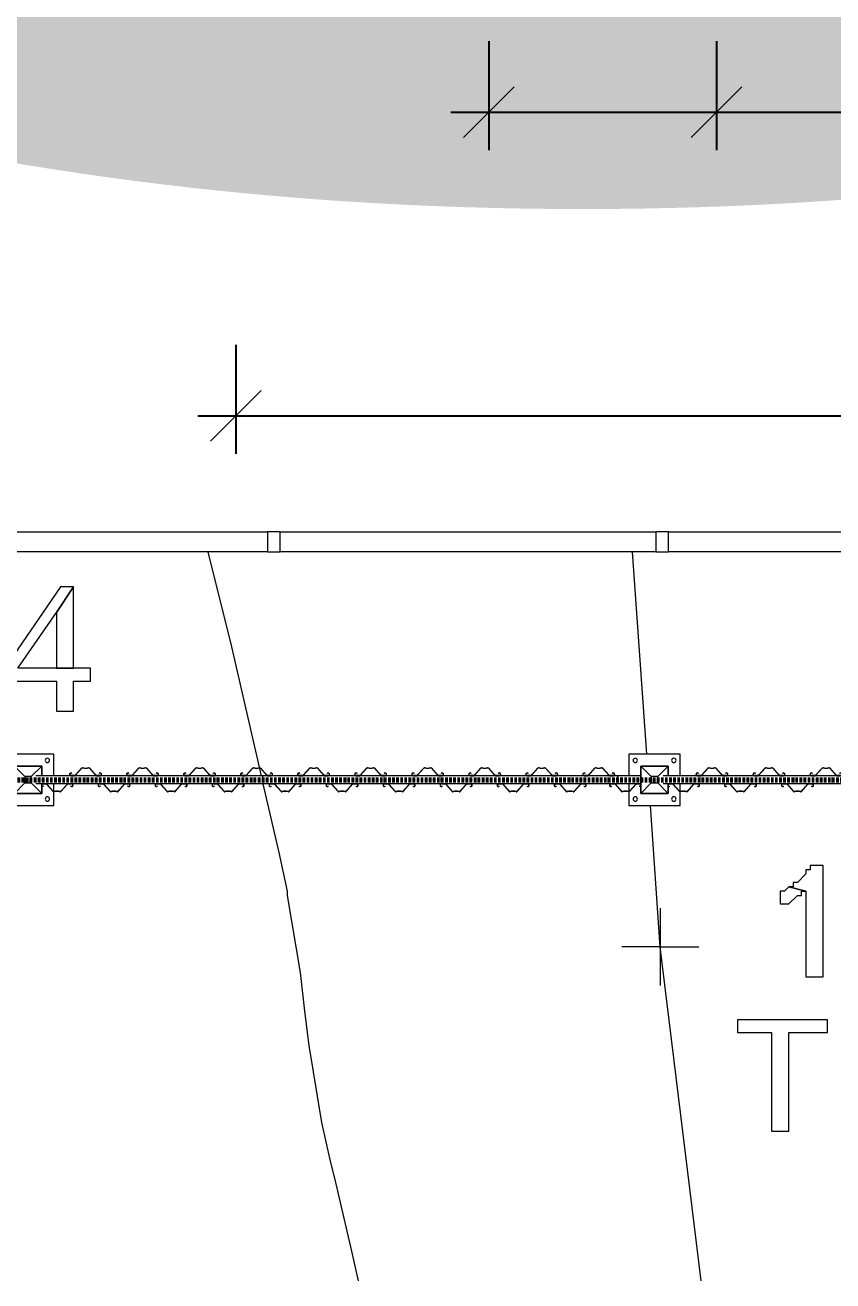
# Model space of a CAD drawing. Header units: millimetres. Extents: x -1971 to 39113, y -25802 to 13528.
# Drawn here: x 4451 to 7644, y -12172 to -7210 of the extents above; entities that cross this region are included whole.
import ezdxf

# ---------------------------------------------------------------- set-up
doc = ezdxf.new("R2010")
doc.units = ezdxf.units.MM
doc.linetypes.add('Boundary', pattern=[15.999999999999998, 9.999999999999998, -3, 0, -3])
for name, color, linetype, lineweight in [('2 Hoop survey', 8, 'Continuous', 9), ('A-ANNO-DIMS', 211, 'Continuous', 9), ('A-FLOR-HRAL', 11, 'Continuous', 9), ('A-GLAZ-CWMG', 51, 'Continuous', 9), ('C-PROP-LINE', 91, 'Boundary', 70), ('默认', 18, 'Continuous', 9)]:
    doc.layers.add(name, color=color, linetype=linetype, lineweight=lineweight)
doc.styles.add('Avenir_1', font='', dxfattribs={"width": 0.8, "height": 200})
doc.styles.get('Avenir_1').set_extended_font_data('Avenir')
doc.dimstyles.new('OJID-2_0mm_Diagonal_Tick', dxfattribs={"dimscale": 304.8, "dimtxt": 282.4994288325337, "dimasz": 0.6561679790026247, "dimexe": 0.4921259842519685, "dimexo": 0.0625, "dimgap": 0.1640419947506562, "dimtad": 1, "dimdsep": 46, "dimtxsty": 'Avenir_1', "dimblk1": 'OBLIQUE', "dimblk2": 'OBLIQUE', "dimsah": 1, "dimcen": 0.09, "dimdle": 0.4921259842519685, "dimazin": 3, "dimtfac": 1, "dimtdec": 4, "dimtix": 1, "dimtmove": 0, "dimatfit": 3, "dimtvp": 1, "dimtolj": 1})

# ---------------------------------------------------------------- blocks, each defined once
blk = doc.blocks.new('2 Hoop survey-1260670-Ground Floor')
at = {"layer": '默认', "color": 9}
for p, q in [((55338.47089321241, 98.90036394761306), (55282.33339321239, 897.3003639477478)), ((55392.04647507433, -510.6718136873205), (55392.04647507433, -815.4551202683924)), ((55392.04647507433, -663.0634669778574), (55239.65482178381, -663.0634669778574)), ((55392.04647507433, -663.0634669778574), (55544.43812836487, -663.0634669778574))]:
    blk.add_line(p, q, dxfattribs=at)
at = {"layer": '默认', "color": 9, "flags": 128}
for points in [[(53815.45849585569, 13.17536394761739), (53698.80588295733, 522.2049475040279), (53605.03202884641, 897.3003639477478)], [(54199.10821311153, -1983.141627007344), (54172.91324875009, -1865.264287380931), (54105.18362506542, -1577.413386721041), (54088.25121914424, -1509.683763036368), (54054.3864073019, -1357.292109745828), (54003.5891895384, -1052.508803164779), (53986.65678361723, -917.049555795411), (53969.72437769606, -764.6579025048758), (53918.92715993255, -459.8745959238354), (53918.92715993255, -442.9421900026509), (53885.06234809022, -290.5505367121286), (53822.73453752235, -18.57463605239272)], [(55553.45341167184, -1983.141627007344), (55392.04647507436, -663.0634669778508), (55352.75839321241, -104.2996360523884)]]:
    blk.add_lwpolyline(points, dxfattribs=at)
at = {"layer": '默认', "color": 9}
for points in [[(53072.30686387407, 759.2586304004071), (53004.57724018938, 657.6641948733833), (53004.57724018938, 437.5429178981813), (53072.30686387405, 437.5429178981813), (53072.30686387405, 759.2586304004071), (53021.50964611054, 759.2586304004071), (52801.38836913532, 437.5429178982013), (52801.38836913532, 386.745700134672), (53004.57724018937, 386.745700134672), (53004.57724018937, 268.2188586864941), (53072.30686387405, 268.2188586864941), (53072.30686387405, 386.745700134672), (53140.03648755874, 386.745700134672), (53140.03648755874, 437.5429178982013), (52852.18558689884, 437.5429178982013), (53004.57724018937, 657.6641948734032)], [(56035.4779000788, -341.347754475617), (55984.68068231529, -341.347754475617), (55984.68068231529, -358.2801603968019), (55967.74827639412, -358.2801603968019), (55967.74827639412, -375.2125663179577), (55933.88346455177, -409.0773781603311), (55916.9510586306, -409.0773781603311), (55916.9510586306, -426.0097840814851), (55900.01865270944, -426.0097840814851), (55967.74827639412, -442.9421900026392), (55967.74827639412, -781.5903084260517), (56035.4779000788, -781.5903084260517)], [(55900.01865270944, -426.0097840814833), (55883.08624678827, -442.9421900026373), (55866.1538408671, -442.9421900026373), (55866.1538408671, -493.7394077661484), (55900.01865270944, -493.7394077661484), (55933.8834645518, -459.8745959238076), (55950.81587047295, -459.8745959238076), (55950.81587047295, -442.9421900026373), (55967.74827639412, -442.9421900026373)], [(56052.41030599997, -950.9143676377425), (55696.82978165538, -950.9143676377425), (55696.82978165538, -1001.711585401254), (55832.28902902475, -1001.711585401254), (55832.28902902475, -1391.156921588161), (55900.01865270944, -1391.156921588161), (55900.01865270944, -1001.711585401254), (56052.41030599997, -1001.711585401254)]]:
    blk.add_lwpolyline(points, close=True, dxfattribs=at)
blk = doc.blocks.new('栏杆扶手 - Surface-Mounted Center-1798717-Ground Floor')
at = {"layer": 'A-FLOR-HRAL'}
for p, q in [((-15.87500000000059, 101.6), (-101.6000000000001, 101.6)), ((-101.6000000000001, 101.6), (-101.6000000000001, -101.6)), ((101.6, 101.6), (15.87500000000472, 101.6)), ((101.6, -101.6), (101.6, 101.6)), ((-53.975, 53.97499999999771), (53.97499999999999, 53.97499999999771)), ((-53.975, 53.97499999999771), (-12.7, 12.69999999999778)), ((-53.97500000000007, -53.9750000000023), (-53.97500000000007, 53.97499999999769)), ((53.97499999999999, 53.97499999999798), (-53.97499999999999, 53.97499999999798)), ((-53.97499999999999, 53.97499999999798), (-53.97499999999999, -53.97500000000201)), ((12.7, 12.69999999999778), (53.97499999999999, 53.97499999999771)), ((53.97499999999992, 53.97499999999771), (53.97499999999992, -53.97500000000229)), ((53.97499999999999, -53.97500000000201), (53.97499999999999, 53.97499999999798)), ((12.7, 12.69999999999778), (-12.7, 12.69999999999778)), ((-12.7, 12.69999999999779), (-12.7, -12.70000000000221)), ((12.7, -12.70000000000221), (12.7, 12.69999999999779)), ((-53.97500000000007, -53.9750000000023), (-12.7, -12.70000000000221)), ((-12.7, -12.70000000000221), (12.7, -12.70000000000221)), ((53.97499999999999, -53.9750000000023), (12.7, -12.70000000000221)), ((-15.87499999999676, -53.9750000000023), (-53.975, -53.9750000000023)), ((-53.97499999999999, -53.97500000000201), (-15.87499999999675, -53.97500000000201)), ((53.97499999999999, -53.9750000000023), (15.87500000000522, -53.9750000000023)), ((15.87500000000523, -53.97500000000201), (53.97499999999999, -53.97500000000201)), ((-101.6000000000001, -101.6), (-15.87500000000057, -101.6)), ((15.87500000000472, -101.6), (101.6, -101.6))]:
    blk.add_line(p, q, dxfattribs=at)
for centre, radius, start, end in [((-76.20000000000002, 76.2), 8.731249999999987, 7.887775610029521e-13, 180.0000000000002), ((-76.20000000000002, 76.2), 8.731249999999996, 180.0000000000002, 5.088887490341627e-14), ((76.20000000000002, 76.2), 8.731249999999987, 7.887775610029521e-13, 180.0000000000002), ((76.20000000000002, 76.2), 8.731249999999996, 180.0000000000002, 5.088887490341627e-14), ((-76.20000000000002, -76.2), 8.731249999999989, 6.551942643814845e-13, 180.0000000000003), ((-76.20000000000002, -76.2), 8.731249999999985, 180.0000000000002, 5.088887490341627e-14), ((76.20000000000002, -76.2), 8.731249999999996, 6.043053894780682e-13, 180.0000000000002), ((76.20000000000002, -76.2), 8.731249999999985, 180.0000000000002, 5.088887490341627e-14)]:
    blk.add_arc(centre, radius, start, end, dxfattribs=at)
blk = doc.blocks.new('栏杆扶手 - Right Side-V8-Ground Floor')
at = {"layer": 'A-FLOR-HRAL'}
for p, q in [((6.245427855770975, 53.83422618456255), (6.806700561797228, 54.39549889058876)), ((15.08124999999973, 57.84850000000052), (15.08124999999973, 43.19481633661879)), ((15.87499999999984, 43.19481633661878), (15.87499999999984, 57.84850000000052)), ((14.28863871473044, 41.42095653478577), (-14.41546126376533, 15.7140520487531)), ((-13.91361901101159, 15.09907772745906), (14.81813363031123, 40.82962397147305)), ((-14.41546126376955, -15.71405204875008), (14.28863871473075, -41.42095653478513)), ((14.81813363031169, -40.82962397147217), (-13.91361901101545, -15.09907772745634)), ((15.08125000000038, -43.19481633661797), (15.08125000000038, -57.84849999999975)), ((15.87500000000046, -57.84849999999975), (15.87500000000046, -43.19481633661798)), ((6.806700561797881, -54.39549889058811), (6.245427855771664, -53.83422618456185))]:
    blk.add_line(p, q, dxfattribs=at)
for centre, radius, start, end in [((10.22349999999976, 57.84850000000048), 5.651499999999976, 154.8659213043198, 225.2595218971921), ((10.22349999999976, 57.84850000000048), 4.857749999999974, 154.8950753631256, 225.3019278009093), ((10.22349999999976, 57.84850000000048), 4.857749999999974, 6.704519569386378e-13, 28.16274097511436), ((10.22349999999976, 57.84850000000048), 5.651499999999976, 359.9999999999996, 14.07872011857448), ((-11.90625000000014, 12.63918044228032), 3.968749999999824, 129.215743005456, 193.4870587838714), ((-64.60465898721104, 4.448531709029887e-13), 50.22415721151557, 346.5129412161314, 13.48705878386784), ((-11.90625000000014, 12.63918044228032), 3.174999999999822, 129.2157430054417, 193.4870587838738), ((-64.60465898721104, 4.448531709029887e-13), 51.01790721151556, 346.5129412161306, 13.48705878386711), ((12.69999999999992, 43.19481633661878), 2.381249999999919, 311.8470848866533, 4.325554366790383e-13), ((12.69999999999992, 43.19481633661878), 3.174999999999925, 311.8458416048869, 0), ((-11.90624999999955, -12.63918044228075), 3.968750000000195, 166.5129412161303, 230.7842569944569), ((-11.90624999999955, -12.63918044228075), 3.175000000000197, 166.5129412161315, 230.7842569944617), ((12.70000000000046, -43.194816336618), 2.381249999999926, 6.838609960774292e-13, 48.15291511334912), ((12.70000000000046, -43.194816336618), 3.174999999999924, 6.361109362927034e-14, 48.15415839511418), ((10.22350000000049, -57.84849999999975), 5.651499999999976, 134.7404781028073, 359.999999999999), ((10.22350000000049, -57.84849999999975), 4.857749999999966, 134.6980721990925, 4.071109992273301e-13)]:
    blk.add_arc(centre, radius, start, end, dxfattribs=at)
blk = doc.blocks.new('栏杆扶手 - Left Side-1798714-Ground Floor')
at = {"layer": 'A-FLOR-HRAL'}
for p, q in [((-15.87499999999996, 57.84850000000015), (-15.87499999999996, 43.19481633661839)), ((-15.08124999999998, 43.19481633661835), (-15.08124999999998, 57.84850000000015)), ((-6.806700561797406, 54.39549889058846), (-6.245427855771193, 53.8342261845622)), ((-14.8181336303113, 40.82962397147259), (13.91361901101565, 15.09907772745659)), ((14.41546126376977, 15.71405204875031), (-14.28863871473036, 41.42095653478553)), ((-15.87499999999998, -43.19481633661835), (-15.87499999999998, -57.84850000000014)), ((-15.08124999999996, -57.84850000000011), (-15.08124999999996, -43.19481633661839)), ((13.91361901101583, -15.09907772745543), (-14.81813363031135, -40.82962397147266)), ((-14.28863871473058, -41.4209565347854), (14.41546126376536, -15.71405204875289)), ((-6.245427855771167, -53.8342261845622), (-6.80670056179743, -54.39549889058843))]:
    blk.add_line(p, q, dxfattribs=at)
for centre, radius, start, end in [((-10.22349999999999, 57.84850000000013), 5.651499999999976, 314.7404781028065, 179.9999999999994), ((-10.22349999999999, 57.84850000000013), 4.857749999999971, 314.6980721990916, 180.0000000000004), ((-12.70000000000006, 43.19481633661839), 3.174999999999925, 179.9999999999999, 228.1541583951134), ((-12.70000000000006, 43.19481633661839), 2.381249999999925, 180.0000000000005, 228.1529151133485), ((64.60465898721118, 8.021785709647067e-13), 51.01790721151556, 166.512941216132, 193.4870587838678), ((11.90624999999977, 12.63918044228097), 3.175000000000197, 346.5129412161319, 50.78425699445906), ((64.60465898721118, 8.021785709647067e-13), 50.22415721151557, 166.5129412161327, 193.4870587838685), ((11.90624999999977, 12.63918044228097), 3.968750000000194, 346.5129412161309, 50.78425699445738), ((-12.70000000000006, -43.19481633661839), 3.174999999999924, 131.8458416048867, 179.9999999999993), ((-12.70000000000006, -43.19481633661839), 2.381249999999921, 131.8470848866536, 180), ((11.9062500000002, -12.63918044228009), 3.174999999999822, 309.2157430055389, 13.48705878386924), ((11.9062500000002, -12.63918044228009), 3.968749999999824, 309.2157430055375, 13.48705878386811), ((-10.22349999999999, -57.84850000000011), 5.651499999999976, 179.9999999999999, 45.25952189719193), ((-10.22349999999999, -57.84850000000011), 4.857749999999976, 180, 45.30192780090908)]:
    blk.add_arc(centre, radius, start, end, dxfattribs=at)
blk = doc.blocks.new('栏杆扶手 - Right Side-V6-Ground Floor')
at = {"layer": 'A-FLOR-HRAL'}
for p, q in [((6.245427855770975, 53.83422618456255), (6.806700561797228, 54.39549889058876)), ((15.08124999999973, 57.84850000000052), (15.08124999999973, 43.19481633661879)), ((15.87499999999984, 43.19481633661878), (15.87499999999984, 57.84850000000052)), ((14.28863871473044, 41.42095653478577), (-14.41546126376533, 15.7140520487531)), ((-13.91361901101159, 15.09907772745906), (14.81813363031123, 40.82962397147305)), ((-14.41546126376955, -15.71405204875008), (14.28863871473075, -41.42095653478513)), ((14.81813363031169, -40.82962397147217), (-13.91361901101545, -15.09907772745634)), ((15.08125000000038, -43.19481633661797), (15.08125000000038, -57.84849999999975)), ((15.87500000000046, -57.84849999999975), (15.87500000000046, -43.19481633661798)), ((6.806700561797881, -54.39549889058811), (6.245427855771664, -53.83422618456185))]:
    blk.add_line(p, q, dxfattribs=at)
for centre, radius, start, end in [((10.22349999999976, 57.84850000000048), 5.651499999999976, 359.9999999999996, 225.2595218971921), ((10.22349999999976, 57.84850000000048), 4.857749999999974, 6.704519569386375e-13, 225.3019278009093), ((-11.90625000000014, 12.63918044228032), 3.968749999999824, 129.215743005456, 193.4870587838714), ((-64.60465898721104, 4.448531709029887e-13), 50.22415721151557, 346.5129412161314, 13.48705878386784), ((-11.90625000000014, 12.63918044228032), 3.174999999999822, 129.2157430054417, 193.4870587838738), ((-64.60465898721104, 4.448531709029887e-13), 51.01790721151556, 346.5129412161306, 13.48705878386711), ((12.69999999999992, 43.19481633661878), 2.381249999999919, 311.8470848866533, 4.325554366790383e-13), ((12.69999999999992, 43.19481633661878), 3.174999999999925, 311.8458416048869, 0), ((-11.90624999999955, -12.63918044228075), 3.968750000000195, 166.5129412161303, 230.7842569944569), ((-11.90624999999955, -12.63918044228075), 3.175000000000197, 166.5129412161315, 230.7842569944617), ((12.70000000000046, -43.194816336618), 2.381249999999926, 6.838609960774292e-13, 48.15291511334912), ((12.70000000000046, -43.194816336618), 3.174999999999924, 6.361109362927034e-14, 48.15415839511418), ((10.22350000000049, -57.84849999999975), 5.651499999999976, 134.7404781028073, 359.999999999999), ((10.22350000000049, -57.84849999999975), 4.857749999999966, 134.6980721990925, 4.071109992273301e-13)]:
    blk.add_arc(centre, radius, start, end, dxfattribs=at)
blk = doc.blocks.new('栏杆扶手 - Right Side-V7-Ground Floor')
at = {"layer": 'A-FLOR-HRAL'}
for p, q in [((6.245427855770975, 53.83422618456255), (6.806700561797228, 54.39549889058876)), ((15.08124999999973, 57.84850000000052), (15.08124999999973, 43.19481633661879)), ((15.87499999999984, 43.19481633661878), (15.87499999999984, 57.84850000000052)), ((14.28863871473044, 41.42095653478577), (-14.41546126376533, 15.7140520487531)), ((-13.91361901101159, 15.09907772745906), (14.81813363031123, 40.82962397147305)), ((-14.41546126376955, -15.71405204875008), (14.28863871473075, -41.42095653478513)), ((14.81813363031169, -40.82962397147217), (-13.91361901101545, -15.09907772745634)), ((15.08125000000038, -43.19481633661797), (15.08125000000038, -57.84849999999975)), ((15.87500000000046, -57.84849999999975), (15.87500000000046, -43.19481633661798)), ((6.806700561797881, -54.39549889058811), (6.245427855771664, -53.83422618456185))]:
    blk.add_line(p, q, dxfattribs=at)
for centre, radius, start, end in [((10.22349999999976, 57.84850000000048), 5.651499999999976, 359.9999999999996, 225.2595218971921), ((10.22349999999976, 57.84850000000048), 4.857749999999974, 6.704519569386375e-13, 225.3019278009093), ((-11.90625000000014, 12.63918044228032), 3.968749999999824, 129.215743005456, 193.4870587838714), ((-64.60465898721104, 4.448531709029887e-13), 50.22415721151557, 346.5129412161314, 13.48705878386784), ((-11.90625000000014, 12.63918044228032), 3.174999999999822, 129.2157430054417, 193.4870587838738), ((-64.60465898721104, 4.448531709029887e-13), 51.01790721151556, 346.5129412161306, 13.48705878386711), ((12.69999999999992, 43.19481633661878), 2.381249999999919, 311.8470848866533, 4.325554366790383e-13), ((12.69999999999992, 43.19481633661878), 3.174999999999925, 311.8458416048869, 0), ((-11.90624999999955, -12.63918044228075), 3.968750000000195, 166.5129412161303, 230.7842569944569), ((-11.90624999999955, -12.63918044228075), 3.175000000000197, 166.5129412161315, 230.7842569944617), ((12.70000000000046, -43.194816336618), 2.381249999999926, 6.838609960774292e-13, 48.15291511334912), ((12.70000000000046, -43.194816336618), 3.174999999999924, 6.361109362927034e-14, 48.15415839511418), ((10.22350000000049, -57.84849999999975), 5.651499999999976, 134.7404781028073, 205.1340786956796), ((10.22350000000049, -57.84849999999975), 4.857749999999974, 134.6980721990924, 205.1049246368759), ((10.22350000000049, -57.84849999999975), 4.857749999999966, 331.8372590248866, 4.071109992273301e-13), ((10.22350000000049, -57.84849999999975), 5.651499999999974, 345.9212798814244, 359.999999999999)]:
    blk.add_arc(centre, radius, start, end, dxfattribs=at)
blk = doc.blocks.new('栏杆扶手 - 栏杆扶手-2236474-Ground Floor')
at = {"layer": 'A-FLOR-HRAL'}
for p, q in [((5391.170484163742, -10175.76140618811), (4493.227216281332, -10175.7614061881)), ((5391.170484163742, -10207.5114061881), (4493.227216281332, -10207.5114061881)), ((5391.170484163743, -10207.5114061881), (5391.170484163743, -10175.7614061881)), ((6793.761931857326, -10175.76140618811), (5391.170484163738, -10175.7614061881)), ((6793.761931857324, -10207.51140618811), (5391.170484163738, -10207.5114061881)), ((6793.761931857324, -10207.51140618811), (6793.761931857326, -10175.76140618811)), ((6885.264613880537, -10175.76140618811), (6793.761931857321, -10175.76140618811)), ((6885.264613880538, -10207.51140618811), (6793.761931857319, -10207.51140618811)), ((8596.128302577756, -10175.76140618811), (6972.905146392203, -10175.76140618811)), ((8596.128302577756, -10207.51140618811), (6972.905146392201, -10207.51140618811))]:
    blk.add_line(p, q, dxfattribs=at)
at = {"rotation": 89.99999999999982}
for name, p in [('栏杆扶手 - Surface-Mounted Center-1798717-Ground Floor', (4462.939613880531, -10191.6364061881)), ('栏杆扶手 - Surface-Mounted Center-1798717-Ground Floor', (6939.239613880532, -10191.63640618811)), ('栏杆扶手 - Left Side-1798714-Ground Floor', (4689.939613880532, -10159.8364061881)), ('栏杆扶手 - Left Side-1798714-Ground Floor', (4915.339613880532, -10159.8364061881)), ('栏杆扶手 - Left Side-1798714-Ground Floor', (5140.739613880533, -10159.8364061881)), ('栏杆扶手 - Left Side-1798714-Ground Floor', (5366.139613880535, -10159.8364061881)), ('栏杆扶手 - Left Side-1798714-Ground Floor', (5591.539613880534, -10159.83640618811)), ('栏杆扶手 - Left Side-1798714-Ground Floor', (5816.939613880536, -10159.83640618811)), ('栏杆扶手 - Left Side-1798714-Ground Floor', (6042.339613880536, -10159.83640618811)), ('栏杆扶手 - Left Side-1798714-Ground Floor', (6267.739613880537, -10159.83640618811)), ('栏杆扶手 - Left Side-1798714-Ground Floor', (6493.139613880538, -10159.83640618811)), ('栏杆扶手 - Left Side-1798714-Ground Floor', (6718.539613880539, -10159.83640618811)), ('栏杆扶手 - Left Side-1798714-Ground Floor', (7166.239613880532, -10159.83640618811)), ('栏杆扶手 - Left Side-1798714-Ground Floor', (7391.639613880533, -10159.83640618811)), ('栏杆扶手 - Left Side-1798714-Ground Floor', (7617.039613880534, -10159.83640618811)), ('栏杆扶手 - Right Side-V8-Ground Floor', (4577.239613880532, -10223.4364061881)), ('栏杆扶手 - Right Side-V6-Ground Floor', (4802.639613880532, -10223.4364061881)), ('栏杆扶手 - Right Side-V6-Ground Floor', (5028.039613880533, -10223.4364061881)), ('栏杆扶手 - Right Side-V6-Ground Floor', (5253.439613880534, -10223.4364061881)), ('栏杆扶手 - Right Side-V6-Ground Floor', (5478.839613880535, -10223.4364061881)), ('栏杆扶手 - Right Side-V6-Ground Floor', (5704.239613880535, -10223.4364061881)), ('栏杆扶手 - Right Side-V6-Ground Floor', (5929.639613880536, -10223.4364061881)), ('栏杆扶手 - Right Side-V6-Ground Floor', (6155.039613880535, -10223.43640618811)), ('栏杆扶手 - Right Side-V6-Ground Floor', (6380.439613880538, -10223.43640618811)), ('栏杆扶手 - Right Side-V6-Ground Floor', (6605.839613880539, -10223.43640618811)), ('栏杆扶手 - Right Side-V7-Ground Floor', (6824.939613880531, -10223.43640618811)), ('栏杆扶手 - Right Side-V8-Ground Floor', (7053.539613880532, -10223.43640618811)), ('栏杆扶手 - Right Side-V6-Ground Floor', (7278.939613880532, -10223.43640618811)), ('栏杆扶手 - Right Side-V6-Ground Floor', (7504.339613880533, -10223.43640618811))]:
    blk.add_blockref(name, p, dxfattribs=at)
blk = doc.blocks.new('Rectangular Mullion - Frame 50 x 150mm-2344438-Ground Floor')
at = {"layer": 'A-GLAZ-CWMG'}
for p, q in [((6994.039613728156, -9291.636406187976), (6994.039613728156, -9211.636406187978)), ((6994.039613728156, -9211.636406187978), (8454.039613880555, -9211.636406187983)), ((8454.039613880555, -9211.636406187983), (8454.039613880555, -9291.636406187981)), ((8454.039613880555, -9291.636406187981), (6994.039613728156, -9291.636406187976))]:
    blk.add_line(p, q, dxfattribs=at)
blk = doc.blocks.new('Rectangular Mullion - Frame 50 x 150mm-2344439-Ground Floor')
at = {"layer": 'A-GLAZ-CWMG'}
for p, q in [((3924.039614032954, -9291.636406187967), (3924.039614032954, -9211.636406187969)), ((3924.039614032954, -9211.636406187969), (5409.039613880554, -9211.636406187974)), ((5409.039613880554, -9211.636406187974), (5409.039613880554, -9291.636406187972)), ((5409.039613880554, -9291.636406187972), (3924.039614032954, -9291.636406187967))]:
    blk.add_line(p, q, dxfattribs=at)
blk = doc.blocks.new('Rectangular Mullion - Frame 50 x 150mm-2345535-Ground Floor')
at = {"layer": 'A-GLAZ-CWMG'}
for p, q in [((-25, -40), (-25, 40)), ((-25, 40), (25, 40)), ((25, 40), (25, -40)), ((25, -40), (-25, -40))]:
    blk.add_line(p, q, dxfattribs=at)
blk = doc.blocks.new('Family - ___-1140397-Ground Floor')
at = {"layer": 'C-PROP-LINE'}
blk.add_line((-1970.505293481085, -10191.63640618797), (39038.01713604005, -10191.63640618797), dxfattribs=at)
blk = doc.blocks.new('_Oblique')
at = {"color": 0, "linetype": 'ByBlock', "lineweight": -2}
blk.add_line((-0.5, -0.5), (0.5, 0.5), dxfattribs=at)

msp = doc.modelspace()

# ---------------------------------------------------------------- block references
at = {"layer": '2 Hoop survey', "color": 9}
msp.add_blockref('2 Hoop survey-1260670-Ground Floor', (-48430.02383250731, -10188.93677013573), dxfattribs=at)
at = {"layer": 'A-FLOR-HRAL'}
msp.add_blockref('栏杆扶手 - 栏杆扶手-2236474-Ground Floor', (0, 0), dxfattribs=at)
at = {"layer": 'A-GLAZ-CWMG'}
for name, p in [('Rectangular Mullion - Frame 50 x 150mm-2344439-Ground Floor', (0, 0)), ('Rectangular Mullion - Frame 50 x 150mm-2344439-Ground Floor', (1534.999999847595, 0)), ('Rectangular Mullion - Frame 50 x 150mm-2344438-Ground Floor', (0, 0))]:
    msp.add_blockref(name, p, dxfattribs=at)
at = {"layer": 'A-GLAZ-CWMG', "extrusion": (0, 0, -1), "rotation": 180}
for p in [(-5434.039613880554, -9251.636406187972), (-6969.039613728155, -9251.636406187978)]:
    msp.add_blockref('Rectangular Mullion - Frame 50 x 150mm-2345535-Ground Floor', p, dxfattribs=at)
at = {"layer": 'C-PROP-LINE'}
msp.add_blockref('Family - ___-1140397-Ground Floor', (0, 0), dxfattribs=at)

# ---------------------------------------------------------------- dimensions: what is measured, and where the dimension line sits
at = {"layer": 'A-ANNO-DIMS'}
for base, p1, p2, override in [((7184.039613880547, -7553.865836976389), (6284.039613880547, -7253.865836976389), (7184.039613880547, -7253.865836976389), {"dimfxl": 900}), ((8684.039613880543, -7553.865836976389), (7184.039613880547, -7253.865836976389), (8684.039613880543, -7253.865836976389), {"dimfxl": 1499.999999999995}), ((10134.03961388061, -8753.865836976389), (5284.039613880576, -8453.865836976389), (10134.03961388061, -8453.865836976389), {"dimfxl": 4850.000000000035})]:
    msp.add_linear_dim(base=base, p1=p1, p2=p2, dimstyle='OJID-2_0mm_Diagonal_Tick', override=override, dxfattribs=at).render()

doc.saveas('drawing.dxf')
